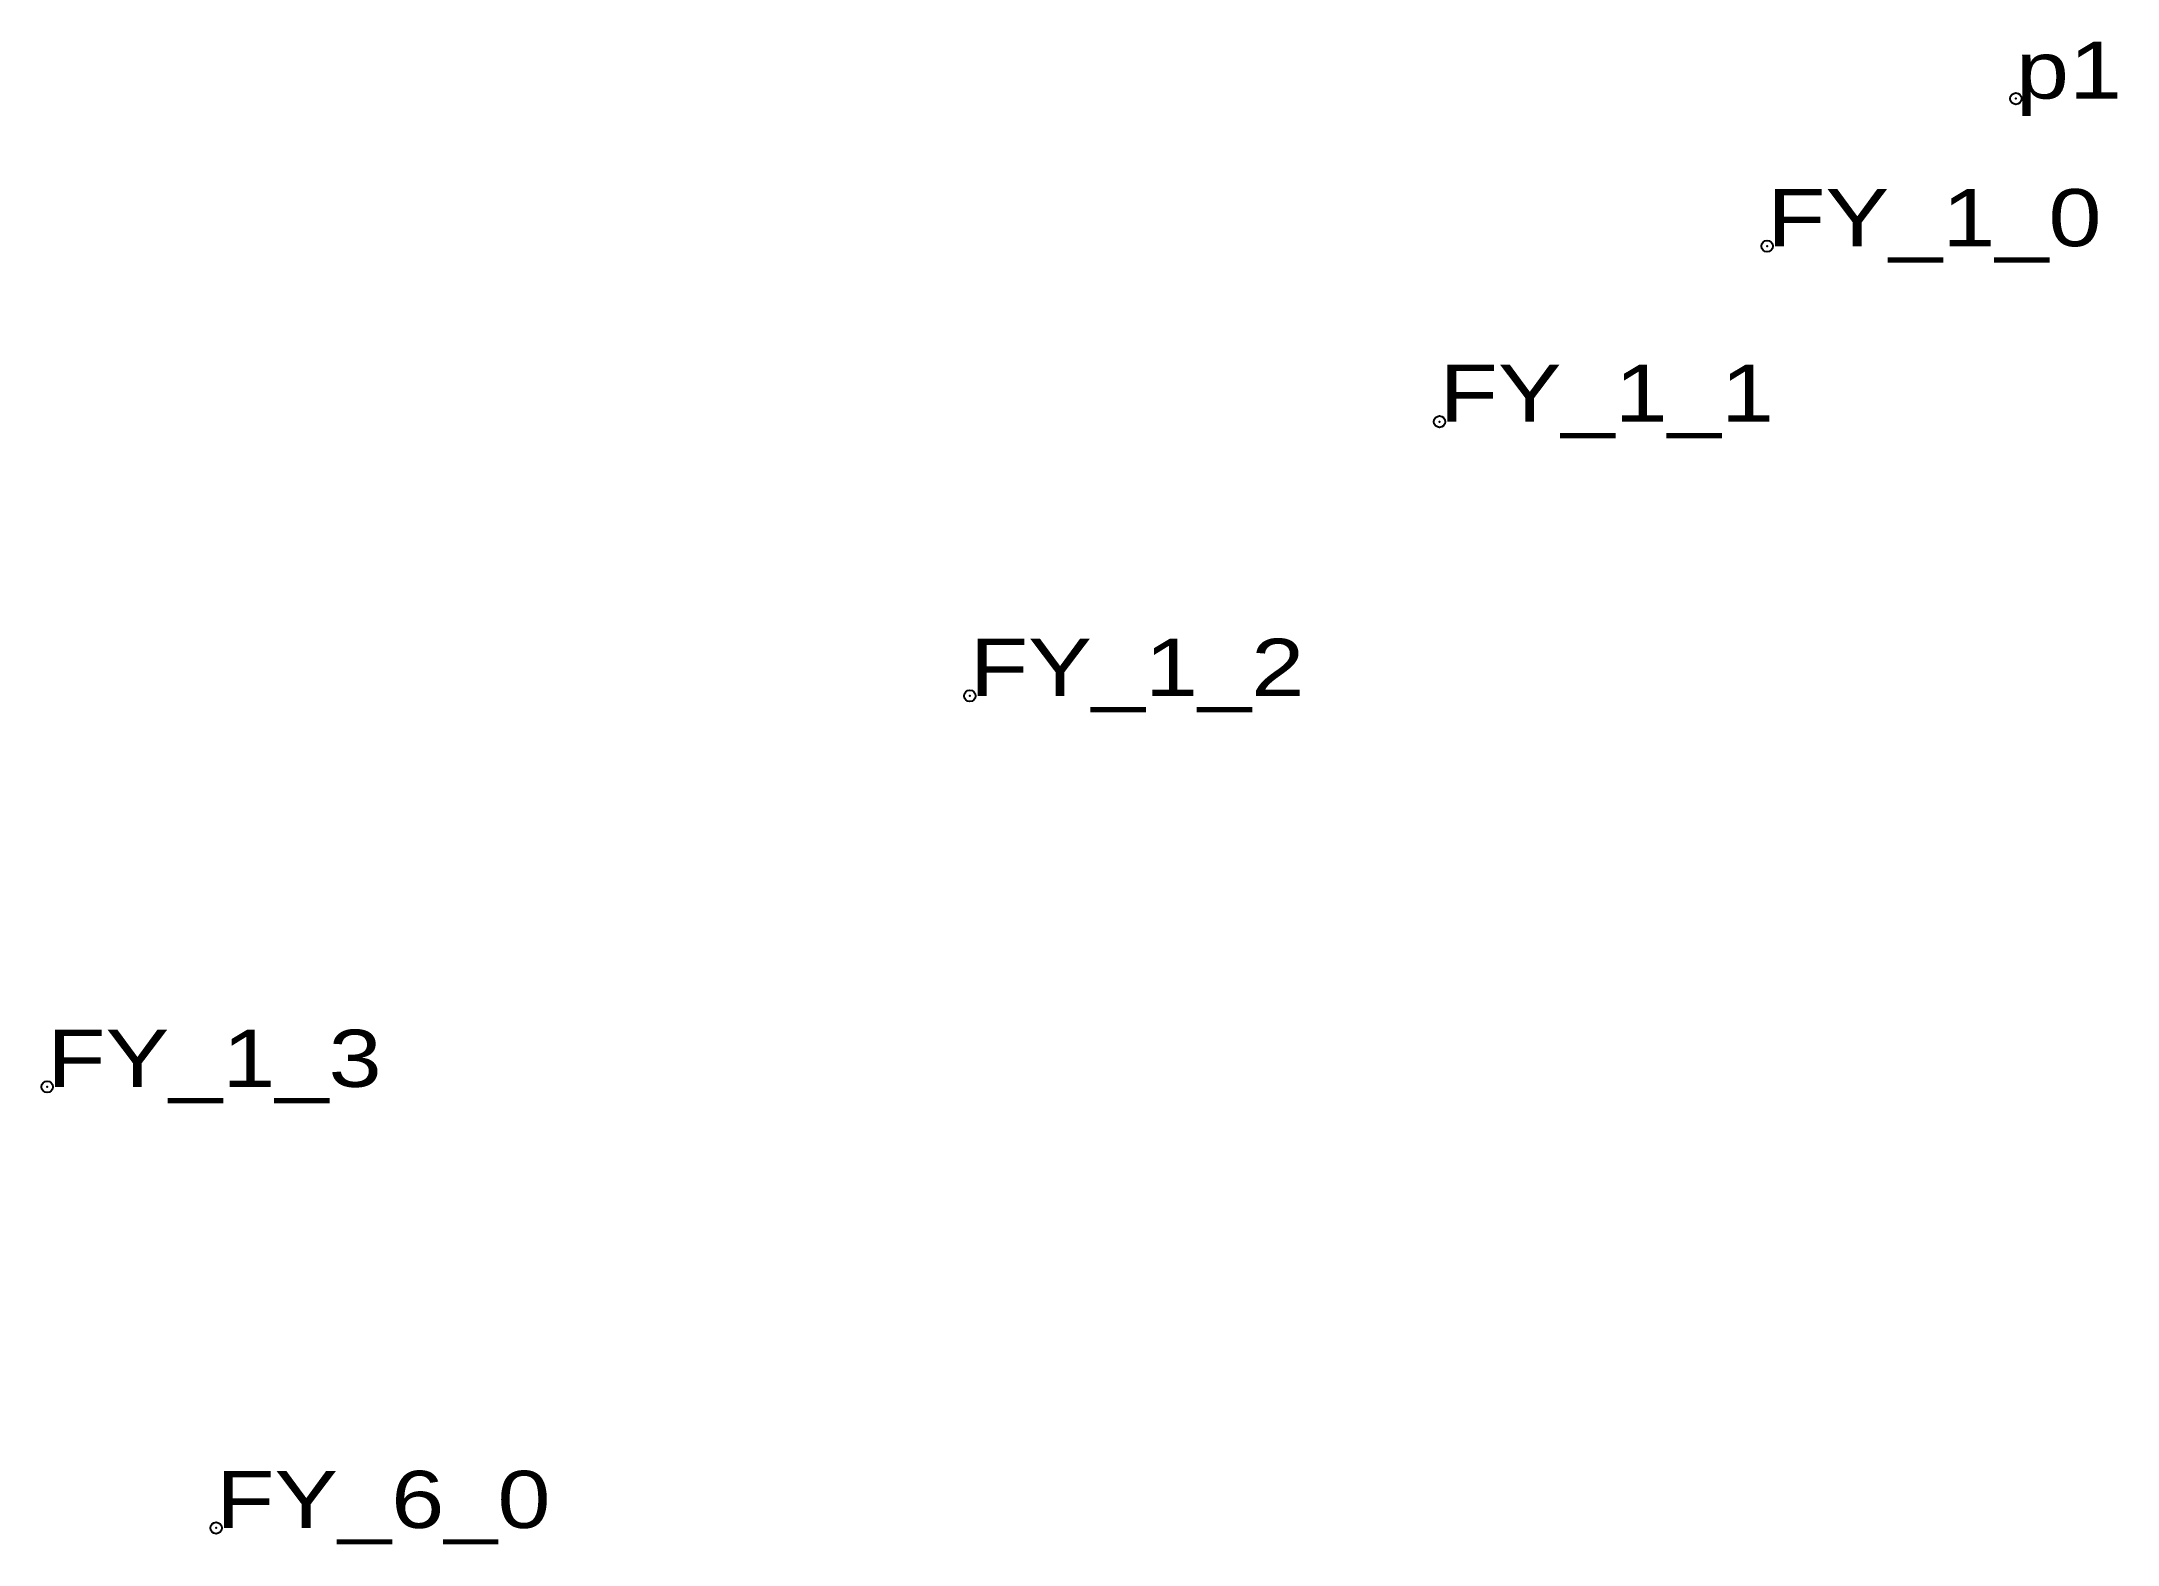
# Model space of a CAD drawing. Header units: metres. Extents: x 540613.7 to 540679.1, y 1835934.7 to 1835982.
import ezdxf

# ---------------------------------------------------------------- set-up
doc = ezdxf.new("R2010")
doc.units = ezdxf.units.M
doc.header["$LTSCALE"] = 0.72
doc.header["$PDMODE"] = 32
doc.header["$PDSIZE"] = 0.36
doc.layers.add('12', color=7, linetype='Continuous')
doc.layers.add('7', color=7, linetype='Continuous')

msp = doc.modelspace()

# ---------------------------------------------------------------- linework, layer by layer
at = {"layer": '7'}
for p in [(540675.95, 1835980.21), (540668.11, 1835975.56), (540657.79, 1835970.03), (540642.99, 1835961.39), (540613.92, 1835949.07), (540619.24, 1835935.17)]:
    msp.add_point(p, dxfattribs=at)

# ---------------------------------------------------------------- texts
at = {"layer": '12', "width": 1.25}
for s, p in [('p1', (540675.95, 1835980.21)), ('FY_1_0', (540668.11, 1835975.56)), ('FY_1_1', (540657.79, 1835970.03)), ('FY_1_2', (540642.99, 1835961.39)), ('FY_1_3', (540613.92, 1835949.07)), ('FY_6_0', (540619.24, 1835935.17))]:
    msp.add_text(s, height=1.8, dxfattribs=at).set_placement(p)

doc.saveas('drawing.dxf')
